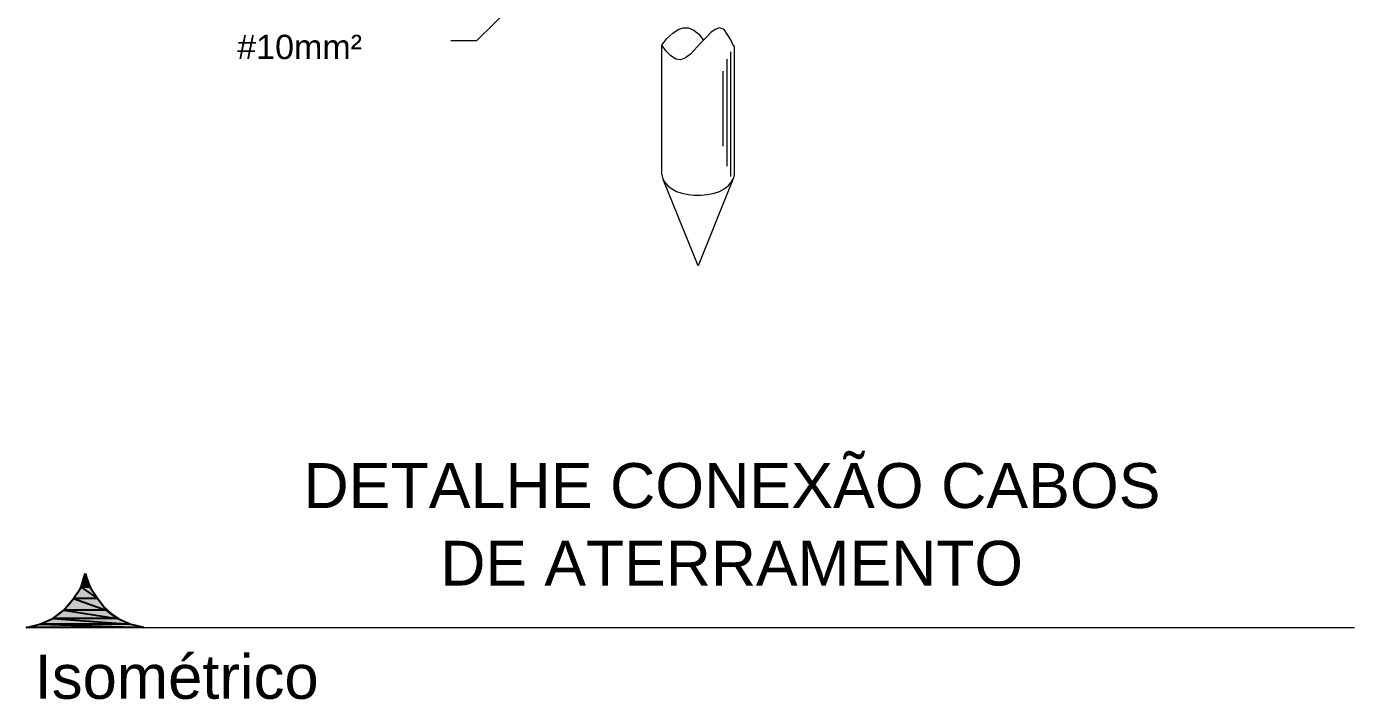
# Model space of a CAD drawing. Header units: millimetres. Extents: x 40 to 176, y -32 to 59.
# Drawn here: x 114.14 to 120.54, y -18.06 to -14.82 of the extents above; entities that cross this region are included whole.
import ezdxf

# ---------------------------------------------------------------- set-up
doc = ezdxf.new("R2010")
doc.units = ezdxf.units.MM
doc.layers.add('16 - Sistema de aterramento', color=6, linetype='Continuous')
doc.styles.add('Arial0', font='arial.ttf', dxfattribs={"height": 3.14658})

msp = doc.modelspace()

# ---------------------------------------------------------------- hatches: boundary and pattern name
at = {"layer": '16 - Sistema de aterramento', "true_color": 0x000005}
msp.add_hatch(color=5, dxfattribs=at).paths.add_polyline_path([(114.4261, -17.4508), (114.4485, -17.5151), (114.4066, -17.5151)])
h = msp.add_hatch(color=5, dxfattribs=at)
h.paths.add_polyline_path([(114.4848, -17.5709), (114.3702, -17.5709), (114.5267, -17.6268)])
h.paths.add_polyline_path([(114.3702, -17.5709), (114.5267, -17.6268), (114.3228, -17.6268)])
h = msp.add_hatch(color=5, dxfattribs=at)
h.paths.add_polyline_path([(114.4485, -17.5151), (114.4066, -17.5151), (114.4848, -17.5709)])
h.paths.add_polyline_path([(114.4066, -17.5151), (114.4848, -17.5709), (114.3702, -17.5709)])
h = msp.add_hatch(color=5, dxfattribs=at)
h.paths.add_polyline_path([(114.5267, -17.6268), (114.3228, -17.6268), (114.5798, -17.6659)])
h.paths.add_polyline_path([(114.3228, -17.6268), (114.5798, -17.6659), (114.2697, -17.6659)])
h = msp.add_hatch(color=5, dxfattribs=at)
h.paths.add_polyline_path([(114.6412, -17.6938), (114.2082, -17.6938), (114.7083, -17.7106)])
h.paths.add_polyline_path([(114.2082, -17.6938), (114.7083, -17.7106), (114.144, -17.7106)])
h = msp.add_hatch(color=5, dxfattribs=at)
h.paths.add_polyline_path([(114.5798, -17.6659), (114.2697, -17.6659), (114.6412, -17.6938)])
h.paths.add_polyline_path([(114.2697, -17.6659), (114.6412, -17.6938), (114.2082, -17.6938)])

# ---------------------------------------------------------------- linework, layer by layer
at = {"layer": '16 - Sistema de aterramento', "color": 7, "linetype": 'Continuous', "lineweight": 20, "true_color": 0x000007}
for points in [[(116.3103, -14.8864), (116.5687, -14.6322), (116.5687, -14.6322)], [(117.5479, -14.9143), (117.5339, -14.8822), (117.5157, -14.8542), (117.5018, -14.8319), (117.4794, -14.8249), (117.4585, -14.8319), (117.4375, -14.8473), (117.4152, -14.871), (117.39, -14.8961), (117.3398, -14.9506), (117.316, -14.9688), (117.2909, -14.9786), (117.2685, -14.9758), (117.2434, -14.9576), (117.2224, -14.9366), (117.2015, -14.9073), (117.2266, -14.8752), (117.2546, -14.85), (117.2797, -14.8319), (117.3048, -14.8249), (117.33, -14.8249), (117.3551, -14.8361), (117.3803, -14.8542), (117.4012, -14.8822)], [(116.3103, -14.8864), (116.186, -14.8864), (116.186, -14.8864)], [(117.2015, -15.5303), (117.2015, -14.9073), (117.2015, -14.9073)], [(117.5339, -15.54), (117.5339, -14.9394), (117.5339, -14.9394)], [(117.5521, -15.5303), (117.5521, -14.9115), (117.5521, -14.9115)], [(117.5157, -15.4898), (117.5157, -14.9758), (117.5157, -14.9758)], [(117.4976, -15.3934), (117.4976, -15.033), (117.4976, -15.033)], [(117.2015, -15.5303), (117.2043, -15.547), (117.2154, -15.5652), (117.2294, -15.5833), (117.2476, -15.5973), (117.2727, -15.6113), (117.2979, -15.6197), (117.33, -15.6266), (117.3579, -15.6294), (117.39, -15.6294), (117.4222, -15.6266), (117.4543, -15.6197), (117.4794, -15.6113), (117.5046, -15.5973), (117.5227, -15.5833), (117.5367, -15.5652), (117.5479, -15.547), (117.5521, -15.5303)], [(117.5437, -15.554), (117.3761, -15.9689), (117.2085, -15.554)]]:
    msp.add_lwpolyline(points, dxfattribs=at)
at = {"layer": '16 - Sistema de aterramento', "color": 5, "linetype": 'Continuous', "lineweight": -2, "true_color": 0x000005}
for points in [[(114.4261, -17.4508), (114.4485, -17.5151), (114.4066, -17.5151)], [(114.3702, -17.5709), (114.5267, -17.6268), (114.3228, -17.6268)], [(114.4066, -17.5151), (114.4848, -17.5709), (114.3702, -17.5709)], [(114.4848, -17.5709), (114.3702, -17.5709), (114.5267, -17.6268)], [(114.4485, -17.5151), (114.4066, -17.5151), (114.4848, -17.5709)], [(114.3228, -17.6268), (114.5798, -17.6659), (114.2697, -17.6659)], [(114.5267, -17.6268), (114.3228, -17.6268), (114.5798, -17.6659)], [(114.2082, -17.6938), (114.7083, -17.7106), (114.144, -17.7106)], [(114.2697, -17.6659), (114.6412, -17.6938), (114.2082, -17.6938)], [(114.6412, -17.6938), (114.2082, -17.6938), (114.7083, -17.7106)], [(114.5798, -17.6659), (114.2697, -17.6659), (114.6412, -17.6938)]]:
    msp.add_lwpolyline(points, close=True, dxfattribs=at)
at = {"layer": '16 - Sistema de aterramento', "color": 5, "linetype": 'Continuous', "lineweight": 9, "true_color": 0x000005}
msp.add_lwpolyline([(114.144, -17.7106), (120.5355, -17.7106), (120.5355, -17.7106)], dxfattribs=at)
for points in [[(114.1468, -17.7106), (114.2837, -17.6883), (114.3954, -17.5849), (114.4261, -17.4508)], [(114.4289, -17.4508), (114.4624, -17.5849), (114.5742, -17.6883), (114.7111, -17.7106)]]:
    msp.add_open_spline(points, degree=3, dxfattribs=at)

# ---------------------------------------------------------------- texts
at = {"layer": '16 - Sistema de aterramento', "color": 7, "true_color": 0x000007, "style": 'Arial0'}
for s, height, p in [('#10mm²', 0.11729, (115.158, -14.9751)), ('DETALHE CONEXÃO CABOS', 0.216063, (115.4765, -17.1349)), ('DE ATERRAMENTO', 0.21509, (116.1358, -17.5079)), ('Isométrico', 0.21217, (114.1831, -18.0529))]:
    msp.add_text(s, height=height, dxfattribs=at).set_placement(p)

doc.saveas('drawing.dxf')
